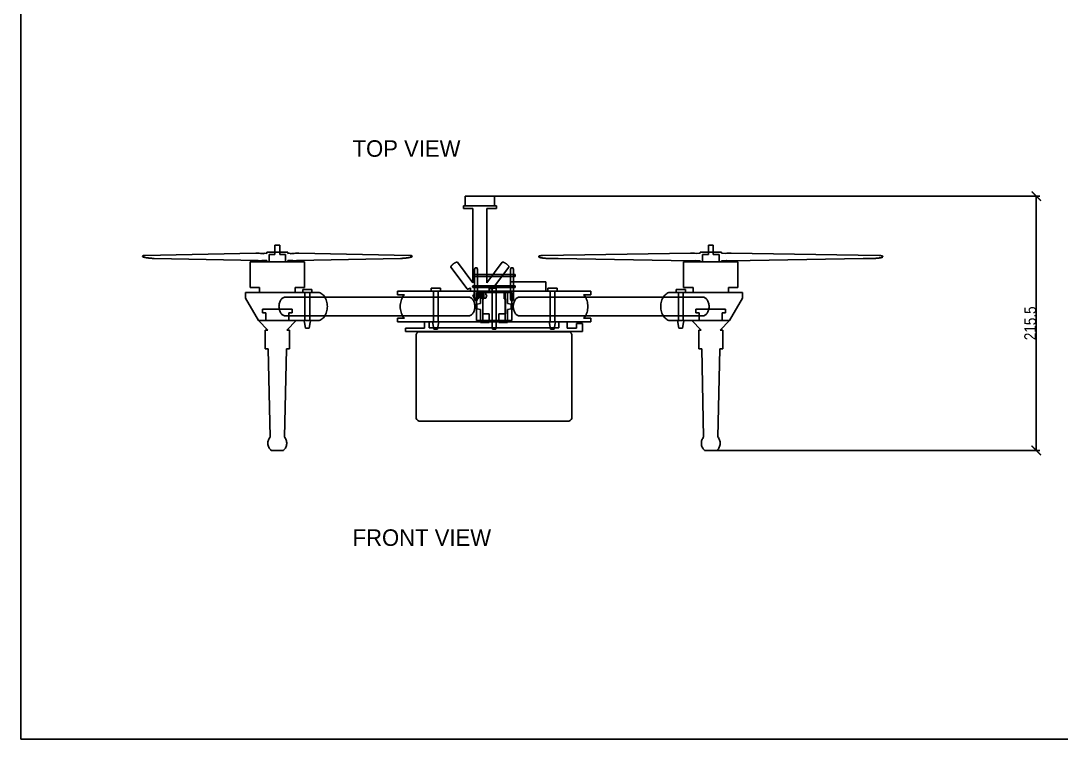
# Model space of a CAD drawing. Header units: millimetres. Extents: x -401 to 2363, y -354 to 1142.
# Drawn here: x -401 to 481, y -354 to 255 of the extents above; entities that cross this region are included whole.
import ezdxf

# ---------------------------------------------------------------- set-up
doc = ezdxf.new("R2010")
doc.units = ezdxf.units.MM
for name, color, linetype in [('BATTERY', 5, 'Continuous'), ('BATTERY_TRAY', 8, 'Continuous'), ('CAMERA', 7, 'Continuous'), ('CAMERA_CRADLE', 8, 'Continuous'), ('CAMERA_MOUNT', 8, 'Continuous'), ('DIMS', 2, 'Continuous'), ('FRAME', 7, 'Continuous'), ('GPS', 3, 'Continuous'), ('GPS_MAST', 8, 'Continuous'), ('HUB', 8, 'Continuous'), ('LEGS', 8, 'Continuous'), ('MOTOR_MOUNTS', 8, 'Continuous'), ('MOTORS', 9, 'Continuous'), ('PINS', 30, 'Continuous'), ('PROPS', 4, 'Continuous'), ('STACK', 3, 'Continuous'), ('STACK_PEGS', 30, 'Continuous'), ('TEXT', 7, 'Continuous'), ('TUBES', 7, 'Continuous'), ('VTX', 1, 'Continuous')]:
    doc.layers.add(name, color=color, linetype=linetype)
doc.styles.add('OpenSansCondensed-Light', font='OpenSansCondensed-Light.ttf')
doc.dimstyles.new('EZDXF', dxfattribs={"dimtxt": 0.25, "dimasz": 0.175, "dimexe": 0.375, "dimexo": 0.125, "dimgap": 0.1, "dimtad": 1, "dimlfac": 100, "dimzin": 12, "dimdsep": 46, "dimtxsty": 'OpenSansCondensed-Light', "dimblk": 'ARCHTICK', "dimcen": 2.5, "dimazin": 3, "dimtfac": 0.5, "dimtmove": 2, "dimatfit": 3})

# ---------------------------------------------------------------- blocks, each defined once
blk = doc.blocks.new('_ARCHTICK')
at = {"color": 0, "linetype": 'BYBLOCK', "const_width": 0.15}
blk.add_lwpolyline([(-0.5, -0.5), (0.5, 0.5)], dxfattribs=at)

msp = doc.modelspace()

# ---------------------------------------------------------------- linework, layer by layer
at = {"layer": 'BATTERY'}
for p, q in [((-64.6667, -8.80559), (-65.4944, -9.63329)), ((-63.5853, -8.35764), (-64.6667, -8.80559)), ((63.5853, -8.35764), (-63.5853, -8.35764)), ((64.6667, -8.80559), (63.5853, -8.35764)), ((65.4944, -9.63329), (64.6667, -8.80559)), ((-65.4944, -9.63329), (-65.9424, -10.7147)), ((-65.9424, -10.7147), (-65.9424, -81.8853)), ((65.9424, -10.7147), (65.4944, -9.63329)), ((65.9424, -81.8853), (65.9424, -10.7147)), ((-65.9424, -81.8853), (-65.4944, -82.9667)), ((-65.4944, -82.9667), (-64.6667, -83.7944)), ((-64.6667, -83.7944), (-63.5853, -84.2423)), ((-63.5853, -84.2423), (63.5853, -84.2423)), ((63.5853, -84.2423), (64.6667, -83.7944)), ((64.6667, -83.7944), (65.4944, -82.9667)), ((65.4944, -82.9667), (65.9424, -81.8853))]:
    msp.add_line(p, q, dxfattribs=at)
at = {"layer": 'BATTERY_TRAY'}
for p, q in [((62, 0), (-59, 0)), ((-59, 0), (-59, -5.29999)), ((62, -5.29999), (62, 0)), ((-59, -5.29999), (-75, -5.29999)), ((-75, -5.29999), (-75, -8.29999)), ((-75, -8.29999), (75, -8.29999)), ((70, -5.29999), (62, -5.29999)), ((75, -1.29999), (70, -1.29999)), ((70, -1.29999), (70, -5.29999)), ((75, -8.29999), (75, -1.29999))]:
    msp.add_line(p, q, dxfattribs=at)
at = {"layer": 'CAMERA'}
for p, q in [((-0.78113, 25.0052), (-9.5, 25.0052)), ((-9.5, 25.0052), (-9.5, 0.99474)), ((-0.68611, 25.0185), (-0.78113, 25.0052)), ((0, 25.0502), (-0.68611, 25.0185)), ((0.68611, 25.0185), (0, 25.0502)), ((0.78113, 25.0052), (0.68611, 25.0185)), ((9.5, 25.0052), (0.78113, 25.0052)), ((9.5, 0.99474), (9.5, 25.0052)), ((-9.5, 0.99474), (9.5, 0.99474))]:
    msp.add_line(p, q, dxfattribs=at)
at = {"layer": 'CAMERA_CRADLE'}
for p, q in [((-9.59999, 25.8848), (-11.4, 25.8848)), ((-11.4, 25.8848), (-11.4, 15.4976)), ((-9.59999, 25.7909), (-9.59999, 25.8848)), ((-8.59999, 25.7909), (-9.59999, 25.7909)), ((-9.59999, 6.7151), (-9.59999, 19.3788)), ((-9.59999, 19.3788), (-8.59999, 19.3788)), ((-8.59999, 19.3788), (-8.59999, 25.7909)), ((9.59999, 25.7909), (8.59999, 25.7909)), ((8.59999, 25.7909), (8.59999, 19.3788)), ((8.59999, 19.3788), (9.59999, 19.3788)), ((11.4, 25.8848), (9.59999, 25.8848)), ((9.59999, 25.8848), (9.59999, 25.7909)), ((9.59999, 19.3788), (9.59999, 6.7151)), ((11.4, 15.4976), (11.4, 25.8848)), ((-11.4, 15.4976), (-14.6, 15.098)), ((-14.6, 15.098), (-14.6, 10.902)), ((-14.6, 10.902), (-11.4, 10.5024)), ((-11.4, 10.5024), (-11.4, -0.63658)), ((14.6, 15.098), (11.4, 15.4976)), ((11.4, 10.5024), (14.6, 10.902)), ((11.4, -0.63658), (11.4, 10.5024)), ((14.6, 10.902), (14.6, 15.098)), ((-4, 6.7151), (-9.59999, 6.7151)), ((-4, -0.63658), (-4, 6.7151)), ((9.59999, 6.7151), (4, 6.7151)), ((4, 6.7151), (4, -0.63658)), ((-11.4, -0.63658), (-4, -0.63658)), ((4, -0.63658), (11.4, -0.63658))]:
    msp.add_line(p, q, dxfattribs=at)
at = {"layer": 'CAMERA_MOUNT'}
for p, q in [((15, 25), (-15, 25)), ((-15, 25), (-15, 1)), ((15, 1), (15, 25)), ((-15, 1), (15, 1))]:
    msp.add_line(p, q, dxfattribs=at)
at = {"layer": 'FRAME'}
msp.add_lwpolyline([(-401.459, -353.99464), (2362.74204, -353.99464), (2362.74204, 1141.52666), (-401.459, 1141.52666)], close=True, dxfattribs=at)
at = {"layer": 'GPS'}
for p, q in [((0.5, 106.5), (-24.5, 106.5)), ((-24.5, 106.5), (-24.5, 98.5)), ((0.5, 98.5), (0.5, 106.5)), ((-24.5, 98.5), (0.5, 98.5))]:
    msp.add_line(p, q, dxfattribs=at)
at = {"layer": 'GPS_MAST'}
for p, q in [((2, 98.5), (-26, 98.5)), ((-26, 98.5), (-26, 96)), ((2, 96), (2, 98.5)), ((-26, 96), (-18, 96)), ((-18, 96), (-18, 33.1734)), ((-6, 33.1734), (-6, 96)), ((-6, 96), (2, 96)), ((-36.619, 46.714), (-36.6329, 46.5876)), ((-36.6329, 46.5876), (-36.619, 46.4793)), ((-36.5778, 46.8574), (-36.619, 46.714)), ((-36.619, 46.4793), (-36.5778, 46.3903)), ((-36.5094, 47.0163), (-36.5778, 46.8574)), ((-36.5778, 46.3903), (-22.8119, 27.9163)), ((-36.4146, 47.1893), (-36.5094, 47.0163)), ((-36.2943, 47.3746), (-36.4146, 47.1893)), ((-36.1497, 47.5706), (-36.2943, 47.3746)), ((-35.9821, 47.7752), (-36.1497, 47.5706)), ((-35.7931, 47.9866), (-35.9821, 47.7752)), ((-35.5847, 48.2026), (-35.7931, 47.9866)), ((-35.3587, 48.4213), (-35.5847, 48.2026)), ((-35.1173, 48.6405), (-35.3587, 48.4213)), ((-34.863, 48.8581), (-35.1173, 48.6405)), ((-34.5981, 49.0719), (-34.863, 48.8581)), ((-34.3252, 49.2801), (-34.5981, 49.0719)), ((-34.0468, 49.4804), (-34.3252, 49.2801)), ((-33.7658, 49.6711), (-34.0468, 49.4804)), ((-33.4848, 49.8502), (-33.7658, 49.6711)), ((-33.2065, 50.0161), (-33.4848, 49.8502)), ((-32.9336, 50.1672), (-33.2065, 50.0161)), ((-32.6687, 50.3019), (-32.9336, 50.1672)), ((-32.4143, 50.419), (-32.6687, 50.3019)), ((-32.173, 50.5174), (-32.4143, 50.419)), ((-31.947, 50.5961), (-32.173, 50.5174)), ((-31.7385, 50.6544), (-31.947, 50.5961)), ((-31.5496, 50.6917), (-31.7385, 50.6544)), ((-31.382, 50.7076), (-31.5496, 50.6917)), ((-31.2373, 50.702), (-31.382, 50.7076)), ((-31.117, 50.675), (-31.2373, 50.702)), ((-31.0222, 50.6267), (-31.117, 50.675)), ((-30.9539, 50.5578), (-31.0222, 50.6267)), ((-18, 33.1734), (-30.9539, 50.5578)), ((6.95389, 50.5578), (-6, 33.1734)), ((-1.18805, 27.9163), (12.5778, 46.3903)), ((7.02225, 50.6267), (6.95389, 50.5578)), ((7.11703, 50.675), (7.02225, 50.6267)), ((7.23734, 50.702), (7.11703, 50.675)), ((7.38197, 50.7076), (7.23734, 50.702)), ((7.54958, 50.6917), (7.38197, 50.7076)), ((7.73853, 50.6544), (7.54958, 50.6917)), ((7.94701, 50.5961), (7.73853, 50.6544)), ((8.17299, 50.5174), (7.94701, 50.5961)), ((8.41432, 50.419), (8.17299, 50.5174)), ((8.66866, 50.3019), (8.41432, 50.419)), ((8.93358, 50.1672), (8.66866, 50.3019)), ((9.2065, 50.0161), (8.93358, 50.1672)), ((9.4848, 49.8502), (9.2065, 50.0161)), ((9.76582, 49.6711), (9.4848, 49.8502)), ((10.0468, 49.4804), (9.76582, 49.6711)), ((10.3251, 49.2801), (10.0468, 49.4804)), ((10.5981, 49.0719), (10.3251, 49.2801)), ((10.863, 48.8581), (10.5981, 49.0719)), ((11.1173, 48.6405), (10.863, 48.8581)), ((11.3587, 48.4213), (11.1173, 48.6405)), ((11.5847, 48.2026), (11.3587, 48.4213)), ((11.7931, 47.9866), (11.5847, 48.2026)), ((11.9821, 47.7752), (11.7931, 47.9866)), ((12.1497, 47.5706), (11.9821, 47.7752)), ((12.2943, 47.3746), (12.1497, 47.5706)), ((12.4146, 47.1893), (12.2943, 47.3746)), ((12.5094, 47.0163), (12.4146, 47.1893)), ((12.5778, 46.8574), (12.5094, 47.0163)), ((12.619, 46.714), (12.5778, 46.8574)), ((12.5778, 46.3903), (12.619, 46.4793)), ((12.6329, 46.5876), (12.619, 46.714)), ((12.619, 46.4793), (12.6329, 46.5876)), ((-22.8119, 27.9163), (-22.7436, 27.8473)), ((-22.7436, 27.8473), (-22.6488, 27.799)), ((-22.6488, 27.799), (-22.5285, 27.772)), ((-22.5285, 27.772), (-22.3839, 27.7664)), ((-22.3839, 27.7664), (-22.2162, 27.7823)), ((-22.2162, 27.7823), (-22.0273, 27.8196)), ((-22.0273, 27.8196), (-21.8188, 27.8779)), ((-21.8188, 27.8779), (-21.5928, 27.9566)), ((-21.5928, 27.9566), (-21.3515, 28.055)), ((-21.3515, 28.055), (-21.0972, 28.1721)), ((-21.0972, 28.1721), (-20.8322, 28.3069)), ((-20.8322, 28.3069), (-20.5593, 28.4579)), ((-20.5593, 28.4579), (-20.281, 28.6238)), ((-20.281, 28.6238), (-20, 28.8029)), ((-20, 28.8029), (-20, 26)), ((-18.4652, 30), (-18.4072, 30.0527)), ((-18, 30), (-18.4652, 30)), ((-18.4072, 30.0527), (-18.1812, 30.2714)), ((-18.1812, 30.2714), (-18, 30.4592)), ((-18, 30.4592), (-18, 30)), ((-6, 30), (-6, 30.4592)), ((-6, 30.4592), (-5.81882, 30.2714)), ((-5.53477, 30), (-6, 30)), ((-5.81882, 30.2714), (-5.59283, 30.0527)), ((-5.59283, 30.0527), (-5.53477, 30)), ((-4, 26), (-4, 28.8029)), ((-4, 28.8029), (-3.71898, 28.6238)), ((-3.71898, 28.6238), (-3.44066, 28.4579)), ((-3.44066, 28.4579), (-3.16774, 28.3069)), ((-3.16774, 28.3069), (-2.90283, 28.1721)), ((-2.90283, 28.1721), (-2.64848, 28.055)), ((-2.64848, 28.055), (-2.40715, 27.9566)), ((-2.40715, 27.9566), (-2.18117, 27.8779)), ((-2.18117, 27.8779), (-1.9727, 27.8196)), ((-1.9727, 27.8196), (-1.78375, 27.7823)), ((-1.78375, 27.7823), (-1.61615, 27.7664)), ((-1.61615, 27.7664), (-1.4715, 27.772)), ((-1.4715, 27.772), (-1.3512, 27.799)), ((-1.3512, 27.799), (-1.25641, 27.8473)), ((-1.25641, 27.8473), (-1.18805, 27.9163)), ((-20, 26), (-17, 26)), ((-17, 22.8), (-17.9, 22.6)), ((-17.9, 22.6), (-17, 20)), ((-17, 26), (-17, 22.8)), ((-17, 20), (-13, 20)), ((-13, 26), (-11, 26)), ((-13, 20), (-13, 26)), ((-11, 26), (-11, 20)), ((-11, 20), (-7, 20)), ((-7, 22.8), (-7, 26)), ((-7, 26), (-4, 26)), ((-6.10001, 22.6), (-7, 22.8)), ((-7, 20), (-6.10001, 22.6))]:
    msp.add_line(p, q, dxfattribs=at)
at = {"layer": 'HUB'}
for p, q in [((82.0244, 26), (-82.0244, 26)), ((-82.0244, 26), (-82.0244, 23)), ((-82.0244, 23), (-75.9963, 23)), ((-78.8767, 17.7835), (-79.1689, 16.6286)), ((-78.5058, 18.8925), (-78.8767, 17.7835)), ((-78.0599, 19.9446), (-78.5058, 18.8925)), ((-77.5432, 20.9299), (-78.0599, 19.9446)), ((-76.9607, 21.8388), (-77.5432, 20.9299)), ((-76.318, 22.6626), (-76.9607, 21.8388)), ((-75.9963, 23), (-76.318, 22.6626)), ((76.318, 22.6626), (75.9963, 23)), ((75.9963, 23), (82.0244, 23)), ((76.9607, 21.8388), (76.318, 22.6626)), ((77.5432, 20.9299), (76.9607, 21.8388)), ((78.0599, 19.9446), (77.5432, 20.9299)), ((78.5058, 18.8925), (78.0599, 19.9446)), ((78.8767, 17.7835), (78.5058, 18.8925)), ((79.1689, 16.6286), (78.8767, 17.7835)), ((82.0244, 23), (82.0244, 26)), ((-79.5069, 14.2252), (-79.5495, 13)), ((-79.5495, 13), (-79.5069, 11.7748)), ((-79.3797, 15.4386), (-79.5069, 14.2252)), ((-79.5069, 11.7748), (-79.3797, 10.5614)), ((-79.1689, 16.6286), (-79.3797, 15.4386)), ((-79.3797, 10.5614), (-79.1689, 9.37143)), ((-79.1689, 9.37143), (-78.8767, 8.21645)), ((78.8767, 8.21645), (79.1689, 9.37143)), ((79.3797, 15.4386), (79.1689, 16.6286)), ((79.1689, 9.37143), (79.3797, 10.5614)), ((79.5069, 14.2252), (79.3797, 15.4386)), ((79.3797, 10.5614), (79.5069, 11.7748)), ((79.5495, 13), (79.5069, 14.2252)), ((79.5069, 11.7748), (79.5495, 13)), ((-75.9963, 3), (-82.0244, 3)), ((-82.0244, 3), (-82.0244, 0)), ((-82.0244, 0), (-55, 0)), ((-78.8767, 8.21645), (-78.5058, 7.10753)), ((-78.5058, 7.10753), (-78.0599, 6.05536)), ((-78.0599, 6.05536), (-77.5432, 5.07008)), ((-77.5432, 5.07008), (-76.9607, 4.16116)), ((-76.9607, 4.16116), (-76.318, 3.33736)), ((-76.318, 3.33736), (-75.9963, 3)), ((-55, 0), (-55, -5)), ((55, 0), (82.0244, 0)), ((55, -5), (55, 0)), ((75.9963, 3), (76.318, 3.33736)), ((82.0244, 3), (75.9963, 3)), ((76.318, 3.33736), (76.9607, 4.16116)), ((76.9607, 4.16116), (77.5432, 5.07008)), ((77.5432, 5.07008), (78.0599, 6.05536)), ((78.0599, 6.05536), (78.5058, 7.10753)), ((78.5058, 7.10753), (78.8767, 8.21645)), ((82.0244, 0), (82.0244, 3)), ((-55, -5), (55, -5))]:
    msp.add_line(p, q, dxfattribs=at)
at = {"layer": 'LEGS'}
for p, q in [((-171.248, 10.8), (-196.448, 10.8)), ((-196.448, 10.8), (-196.448, 7.59999)), ((-171.248, 7.59999), (-171.248, 10.8)), ((196.448, 10.8), (171.248, 10.8)), ((171.248, 10.8), (171.248, 7.59999)), ((196.448, 7.59999), (196.448, 10.8)), ((-193.648, 1), (-199.848, 1)), ((-199.848, 1), (-191.848, -7)), ((-196.448, 7.59999), (-193.648, 7.59999)), ((-193.648, 7.59999), (-193.648, 1)), ((-175.848, -7), (-167.848, 1)), ((-174.048, 1), (-174.048, 7.59999)), ((-174.048, 7.59999), (-171.248, 7.59999)), ((-167.848, 1), (-174.048, 1)), ((174.048, 1), (167.848, 1)), ((167.848, 1), (175.848, -7)), ((171.248, 7.59999), (174.048, 7.59999)), ((174.048, 7.59999), (174.048, 1)), ((191.848, -7), (199.848, 1)), ((193.648, 1), (193.648, 7.59999)), ((193.648, 7.59999), (196.448, 7.59999)), ((199.848, 1), (193.648, 1)), ((-191.848, -7), (-194.101, -7)), ((-194.101, -7), (-194.101, -23)), ((-173.595, -7), (-175.848, -7)), ((-173.595, -23), (-173.595, -7)), ((175.848, -7), (173.595, -7)), ((173.595, -7), (173.595, -23)), ((194.101, -7), (191.848, -7)), ((194.101, -23), (194.101, -7)), ((-194.101, -23), (-191.514, -23)), ((-191.514, -23), (-189.955, -97.8466)), ((-177.74, -97.8466), (-176.181, -23)), ((-176.181, -23), (-173.595, -23)), ((173.595, -23), (176.181, -23)), ((176.181, -23), (177.74, -97.8466)), ((189.955, -97.8466), (191.514, -23)), ((191.514, -23), (194.101, -23)), ((-191.761, -101.826), (-191.838, -102.607)), ((-191.838, -102.607), (-191.838, -103.393)), ((-191.838, -103.393), (-191.761, -104.174)), ((-191.608, -101.056), (-191.761, -101.826)), ((-191.761, -104.174), (-191.608, -104.944)), ((-191.38, -100.305), (-191.608, -101.056)), ((-191.608, -104.944), (-191.38, -105.695)), ((-191.08, -99.5796), (-191.38, -100.305)), ((-191.38, -105.695), (-191.08, -106.42)), ((-190.71, -98.8872), (-191.08, -99.5796)), ((-190.273, -98.2344), (-190.71, -98.8872)), ((-189.955, -97.8466), (-190.273, -98.2344)), ((-177.422, -98.2344), (-177.74, -97.8466)), ((-176.986, -98.8872), (-177.422, -98.2344)), ((-176.616, -99.5796), (-176.986, -98.8872)), ((-176.315, -100.305), (-176.616, -99.5796)), ((-176.616, -106.42), (-176.315, -105.695)), ((-176.088, -101.056), (-176.315, -100.305)), ((-176.315, -105.695), (-176.088, -104.944)), ((-175.934, -101.826), (-176.088, -101.056)), ((-176.088, -104.944), (-175.934, -104.174)), ((-175.857, -102.607), (-175.934, -101.826)), ((-175.934, -104.174), (-175.857, -103.393)), ((-175.857, -103.393), (-175.857, -102.607)), ((175.934, -101.826), (175.857, -102.607)), ((175.857, -102.607), (175.857, -103.393)), ((175.857, -103.393), (175.934, -104.174)), ((176.088, -101.056), (175.934, -101.826)), ((175.934, -104.174), (176.088, -104.944)), ((176.315, -100.305), (176.088, -101.056)), ((176.088, -104.944), (176.315, -105.695)), ((176.616, -99.5796), (176.315, -100.305)), ((176.315, -105.695), (176.616, -106.42)), ((176.986, -98.8872), (176.616, -99.5796)), ((177.422, -98.2344), (176.986, -98.8872)), ((177.74, -97.8466), (177.422, -98.2344)), ((190.273, -98.2344), (189.955, -97.8466)), ((190.71, -98.8872), (190.273, -98.2344)), ((191.08, -99.5796), (190.71, -98.8872)), ((191.38, -100.305), (191.08, -99.5796)), ((191.08, -106.42), (191.38, -105.695)), ((191.608, -101.056), (191.38, -100.305)), ((191.38, -105.695), (191.608, -104.944)), ((191.761, -101.826), (191.608, -101.056)), ((191.608, -104.944), (191.761, -104.174)), ((191.838, -102.607), (191.761, -101.826)), ((191.761, -104.174), (191.838, -103.393)), ((191.838, -103.393), (191.838, -102.607)), ((-191.08, -106.42), (-190.71, -107.113)), ((-190.71, -107.113), (-190.273, -107.766)), ((-190.273, -107.766), (-189.775, -108.372)), ((-189.775, -108.372), (-189.22, -108.928)), ((-189.22, -108.928), (-189.132, -109)), ((-189.132, -109), (-178.564, -109)), ((-178.564, -109), (-178.475, -108.928)), ((-178.475, -108.928), (-177.92, -108.372)), ((-177.92, -108.372), (-177.422, -107.766)), ((-177.422, -107.766), (-176.986, -107.113)), ((-176.986, -107.113), (-176.616, -106.42)), ((176.616, -106.42), (176.986, -107.113)), ((176.986, -107.113), (177.422, -107.766)), ((177.422, -107.766), (177.92, -108.372)), ((177.92, -108.372), (178.475, -108.928)), ((178.475, -108.928), (178.564, -109)), ((178.564, -109), (189.132, -109)), ((189.132, -109), (189.22, -108.928)), ((189.22, -108.928), (189.775, -108.372)), ((189.775, -108.372), (190.273, -107.766)), ((190.273, -107.766), (190.71, -107.113)), ((190.71, -107.113), (191.08, -106.42))]:
    msp.add_line(p, q, dxfattribs=at)
at = {"layer": 'MOTOR_MOUNTS'}
for p, q in [((-149.907, 25), (-210.848, 25)), ((-210.848, 25), (-210.848, 20)), ((-210.848, 20), (-199.848, 1)), ((-149.075, 24.9422), (-149.907, 25)), ((-148.251, 24.7694), (-149.075, 24.9422)), ((-147.443, 24.4833), (-148.251, 24.7694)), ((-146.659, 24.0865), (-147.443, 24.4833)), ((-145.907, 23.5831), (-146.659, 24.0865)), ((-145.192, 22.9776), (-145.907, 23.5831)), ((-144.524, 22.2761), (-145.192, 22.9776)), ((-143.907, 21.4853), (-144.524, 22.2761)), ((-143.347, 20.6127), (-143.907, 21.4853)), ((-142.851, 19.6668), (-143.347, 20.6127)), ((-142.423, 18.6568), (-142.851, 19.6668)), ((-142.067, 17.5922), (-142.423, 18.6568)), ((142.423, 18.6568), (142.067, 17.5922)), ((142.851, 19.6668), (142.423, 18.6568)), ((143.347, 20.6127), (142.851, 19.6668)), ((143.907, 21.4853), (143.347, 20.6127)), ((144.524, 22.2761), (143.907, 21.4853)), ((145.192, 22.9776), (144.524, 22.2761)), ((145.907, 23.5831), (145.192, 22.9776)), ((146.659, 24.0865), (145.907, 23.5831)), ((147.443, 24.4833), (146.659, 24.0865)), ((148.251, 24.7694), (147.443, 24.4833)), ((149.075, 24.9422), (148.251, 24.7694)), ((149.907, 25), (149.075, 24.9422)), ((210.848, 25), (149.907, 25)), ((199.848, 1), (210.848, 20)), ((210.848, 20), (210.848, 25)), ((-141.787, 16.4834), (-142.067, 17.5922)), ((-142.067, 8.40779), (-141.787, 9.51657)), ((-141.584, 15.3411), (-141.787, 16.4834)), ((-141.787, 9.51657), (-141.584, 10.6589)), ((-141.462, 14.1762), (-141.584, 15.3411)), ((-141.584, 10.6589), (-141.462, 11.8238)), ((-141.421, 13), (-141.462, 14.1762)), ((-141.462, 11.8238), (-141.421, 13)), ((141.462, 14.1762), (141.421, 13)), ((141.421, 13), (141.462, 11.8238)), ((141.584, 15.3411), (141.462, 14.1762)), ((141.462, 11.8238), (141.584, 10.6589)), ((141.787, 16.4834), (141.584, 15.3411)), ((141.584, 10.6589), (141.787, 9.51657)), ((142.067, 17.5922), (141.787, 16.4834)), ((141.787, 9.51657), (142.067, 8.40779)), ((-199.848, 1), (-149.907, 1)), ((-149.907, 1), (-149.075, 1.05777)), ((-149.075, 1.05777), (-148.251, 1.23058)), ((-148.251, 1.23058), (-147.443, 1.51671)), ((-147.443, 1.51671), (-146.659, 1.91344)), ((-146.659, 1.91344), (-145.907, 2.41693)), ((-145.907, 2.41693), (-145.192, 3.02235)), ((-145.192, 3.02235), (-144.524, 3.72386)), ((-144.524, 3.72386), (-143.907, 4.51471)), ((-143.907, 4.51471), (-143.347, 5.38727)), ((-143.347, 5.38727), (-142.851, 6.33315)), ((-142.851, 6.33315), (-142.423, 7.34323)), ((-142.423, 7.34323), (-142.067, 8.40779)), ((142.067, 8.40779), (142.423, 7.34323)), ((142.423, 7.34323), (142.851, 6.33315)), ((142.851, 6.33315), (143.347, 5.38727)), ((143.347, 5.38727), (143.907, 4.51471)), ((143.907, 4.51471), (144.524, 3.72386)), ((144.524, 3.72386), (145.192, 3.02235)), ((145.192, 3.02235), (145.907, 2.41693)), ((145.907, 2.41693), (146.659, 1.91344)), ((146.659, 1.91344), (147.443, 1.51671)), ((147.443, 1.51671), (148.251, 1.23058)), ((148.251, 1.23058), (149.075, 1.05777)), ((149.075, 1.05777), (149.907, 1)), ((149.907, 1), (199.848, 1))]:
    msp.add_line(p, q, dxfattribs=at)
at = {"layer": 'MOTORS'}
for p, q in [((-181.848, 65), (-185.848, 65)), ((-185.848, 65), (-185.848, 57)), ((-181.848, 57), (-181.848, 65)), ((185.848, 65), (181.848, 65)), ((181.848, 65), (181.848, 57)), ((185.848, 57), (185.848, 65)), ((-185.848, 57), (-190.848, 57)), ((-190.848, 57), (-190.848, 51)), ((-176.848, 57), (-181.848, 57)), ((-176.848, 51), (-176.848, 57)), ((181.848, 57), (176.848, 57)), ((176.848, 57), (176.848, 51)), ((190.848, 57), (185.848, 57)), ((190.848, 51), (190.848, 57)), ((-190.848, 51), (-206.848, 51)), ((-206.848, 51), (-206.848, 29)), ((-160.848, 51), (-176.848, 51)), ((-160.848, 29), (-160.848, 51)), ((176.848, 51), (160.848, 51)), ((160.848, 51), (160.848, 29)), ((206.848, 51), (190.848, 51)), ((206.848, 29), (206.848, 51)), ((-206.848, 29), (-198.848, 29)), ((-198.848, 29), (-198.848, 25)), ((-168.848, 29), (-160.848, 29)), ((-168.848, 25), (-168.848, 29)), ((160.848, 29), (168.848, 29)), ((168.848, 29), (168.848, 25)), ((198.848, 29), (206.848, 29)), ((198.848, 25), (198.848, 29)), ((-198.848, 25), (-168.848, 25)), ((168.848, 25), (198.848, 25))]:
    msp.add_line(p, q, dxfattribs=at)
at = {"layer": 'PINS'}
for p, q in [((-154.438, 27.5), (-162.346, 27.5)), ((-162.346, 27.5), (-162.346, 25)), ((-154.438, 25), (-154.438, 27.5)), ((-45.5435, 28.5), (-53.4514, 28.5)), ((-53.4514, 28.5), (-53.4514, 26)), ((-45.5435, 26), (-45.5435, 28.5)), ((1.7, 28.5), (-1.7, 28.5)), ((-1.7, 28.5), (-1.7, -4.86801)), ((1.7, -4.86801), (1.7, 28.5)), ((53.4514, 28.5), (45.5435, 28.5)), ((45.5435, 28.5), (45.5435, 26)), ((53.4514, 26), (53.4514, 28.5)), ((162.346, 27.5), (154.438, 27.5)), ((154.438, 27.5), (154.438, 25)), ((162.346, 25), (162.346, 27.5)), ((-162.346, 25), (-160.392, 25)), ((-160.392, 25), (-160.392, 0.7)), ((-156.392, 0.7), (-156.392, 25)), ((-156.392, 25), (-154.438, 25)), ((-53.4514, 26), (-51.4975, 26)), ((-51.4975, 26), (-51.4975, -0.29999)), ((-47.4975, -0.29999), (-47.4975, 26)), ((-47.4975, 26), (-45.5435, 26)), ((45.5435, 26), (47.4975, 26)), ((47.4975, 26), (47.4975, -0.29999)), ((51.4975, -0.29999), (51.4975, 26)), ((51.4975, 26), (53.4514, 26)), ((154.438, 25), (156.392, 25)), ((156.392, 25), (156.392, 0.7)), ((160.392, 0.7), (160.392, 25)), ((160.392, 25), (162.346, 25)), ((-160.392, 0.7), (-160.983, 0.7)), ((-160.983, 0.7), (-160.796, -0.47501)), ((-155.801, 0.7), (-156.392, 0.7)), ((-155.988, -0.47501), (-155.801, 0.7)), ((156.392, 0.7), (155.801, 0.7)), ((155.801, 0.7), (155.988, -0.47501)), ((160.983, 0.7), (160.392, 0.7)), ((160.796, -0.47501), (160.983, 0.7)), ((-160.796, -0.47501), (-159.992, -5.29999)), ((-159.992, -5.29999), (-156.792, -5.29999)), ((-156.792, -5.29999), (-155.988, -0.47501)), ((-51.4975, -0.29999), (-52.0883, -0.29999)), ((-52.0883, -0.29999), (-51.9016, -1.47501)), ((-51.9016, -1.47501), (-51.0975, -6.29999)), ((-51.0975, -6.29999), (-47.8975, -6.29999)), ((-47.8975, -6.29999), (-47.0933, -1.47501)), ((-46.9066, -0.29999), (-47.4975, -0.29999)), ((-47.0933, -1.47501), (-46.9066, -0.29999)), ((-1.7, -4.86801), (-1.68994, -4.92487)), ((-1.68994, -4.92487), (-1.43672, -6.29999)), ((-1.43672, -6.29999), (1.43672, -6.29999)), ((1.43672, -6.29999), (1.68994, -4.92487)), ((1.68994, -4.92487), (1.7, -4.86801)), ((47.4975, -0.29999), (46.9066, -0.29999)), ((46.9066, -0.29999), (47.0933, -1.47501)), ((47.0933, -1.47501), (47.8975, -6.29999)), ((47.8975, -6.29999), (51.0975, -6.29999)), ((51.0975, -6.29999), (51.9016, -1.47501)), ((52.0883, -0.29999), (51.4975, -0.29999)), ((51.9016, -1.47501), (52.0883, -0.29999)), ((155.988, -0.47501), (156.792, -5.29999)), ((156.792, -5.29999), (159.992, -5.29999)), ((159.992, -5.29999), (160.796, -0.47501))]:
    msp.add_line(p, q, dxfattribs=at)
at = {"layer": 'PROPS'}
for p, q in [((-298.04, 55.9618), (-298.114, 55.2191)), ((-298.114, 55.2191), (-298.088, 55.1584)), ((-298.088, 55.1584), (-298.004, 55.0926)), ((-298.008, 56.0168), (-298.04, 55.9618)), ((-297.919, 56.0657), (-298.008, 56.0168)), ((-298.004, 55.0926), (-297.865, 55.0223)), ((-297.774, 56.1078), (-297.919, 56.0657)), ((-297.865, 55.0223), (-297.67, 54.9482)), ((-297.574, 56.1428), (-297.774, 56.1078)), ((-297.67, 54.9482), (-297.422, 54.871)), ((-297.321, 56.1704), (-297.574, 56.1428)), ((-297.422, 54.871), (-297.123, 54.7915)), ((-297.017, 56.1903), (-297.321, 56.1704)), ((-297.123, 54.7915), (-296.777, 54.7105)), ((-296.666, 56.2024), (-297.017, 56.1903)), ((-296.777, 54.7105), (-296.385, 54.6286)), ((-202.109, 58.1789), (-296.666, 56.2024)), ((-296.385, 54.6286), (-295.953, 54.5468)), ((-295.953, 54.5468), (-295.484, 54.4657)), ((-295.484, 54.4657), (-294.983, 54.3862)), ((-294.983, 54.3862), (-294.455, 54.3091)), ((-294.455, 54.3091), (-293.904, 54.235)), ((-293.904, 54.235), (-293.336, 54.1647)), ((-293.336, 54.1647), (-292.757, 54.0989)), ((-292.757, 54.0989), (-292.172, 54.0382)), ((-292.172, 54.0382), (-291.587, 53.9832)), ((-291.587, 53.9832), (-291.007, 53.9343)), ((-291.007, 53.9343), (-290.437, 53.8922)), ((-290.437, 53.8922), (-289.885, 53.8572)), ((-289.885, 53.8572), (-289.354, 53.8296)), ((-289.354, 53.8296), (-288.85, 53.8096)), ((-288.85, 53.8096), (-288.377, 53.7976)), ((-288.377, 53.7976), (-200.075, 52.1197)), ((-201.251, 58.1919), (-202.109, 58.1789)), ((-200.307, 58.1789), (-201.251, 58.1919)), ((-199.285, 58.14), (-200.307, 58.1789)), ((-198.195, 58.0755), (-199.285, 58.14)), ((-197.049, 57.9862), (-198.195, 58.0755)), ((-195.856, 57.8728), (-197.049, 57.9862)), ((-194.871, 57.7633), (-195.856, 57.8728)), ((-194.784, 58.1789), (-194.871, 57.7633)), ((-194.667, 58.1919), (-194.784, 58.1789)), ((-194.429, 58.1789), (-194.667, 58.1919)), ((-192.848, 58.0595), (-194.429, 58.1789)), ((-174.848, 59), (-192.848, 59)), ((-192.848, 59), (-192.848, 58.0595)), ((-174.848, 58.0595), (-174.848, 59)), ((-173.267, 58.1789), (-174.848, 58.0595)), ((-173.029, 58.1919), (-173.267, 58.1789)), ((-172.912, 58.1789), (-173.029, 58.1919)), ((-172.824, 57.7633), (-172.912, 58.1789)), ((-171.839, 57.8728), (-172.824, 57.7633)), ((-170.647, 57.9862), (-171.839, 57.8728)), ((-169.5, 58.0755), (-170.647, 57.9862)), ((-168.411, 58.14), (-169.5, 58.0755)), ((-167.389, 58.1789), (-168.411, 58.14)), ((-167.62, 52.1197), (-79.3181, 53.7976)), ((-166.444, 58.1919), (-167.389, 58.1789)), ((-165.587, 58.1789), (-166.444, 58.1919)), ((-71.0296, 56.2024), (-165.587, 58.1789)), ((-79.3181, 53.7976), (-78.8457, 53.8096)), ((-78.8457, 53.8096), (-78.3417, 53.8296)), ((-78.3417, 53.8296), (-77.8108, 53.8572)), ((-77.8108, 53.8572), (-77.2581, 53.8922)), ((-77.2581, 53.8922), (-76.689, 53.9343)), ((-76.689, 53.9343), (-76.109, 53.9832)), ((-76.109, 53.9832), (-75.5236, 54.0382)), ((-75.5236, 54.0382), (-74.9385, 54.0989)), ((-74.9385, 54.0989), (-74.3593, 54.1647)), ((-74.3593, 54.1647), (-73.7916, 54.235)), ((-73.7916, 54.235), (-73.2409, 54.3091)), ((-73.2409, 54.3091), (-72.7124, 54.3862)), ((-72.7124, 54.3862), (-72.2113, 54.4657)), ((-72.2113, 54.4657), (-71.7424, 54.5468)), ((-71.7424, 54.5468), (-71.3102, 54.6286)), ((-71.3102, 54.6286), (-70.9188, 54.7105)), ((-70.6783, 56.1903), (-71.0296, 56.2024)), ((-70.9188, 54.7105), (-70.5721, 54.7915)), ((-70.3746, 56.1704), (-70.6783, 56.1903)), ((-70.5721, 54.7915), (-70.2733, 54.871)), ((-70.1215, 56.1428), (-70.3746, 56.1704)), ((-70.2733, 54.871), (-70.0253, 54.9482)), ((-69.9214, 56.1078), (-70.1215, 56.1428)), ((-70.0253, 54.9482), (-69.8306, 55.0223)), ((-69.7762, 56.0657), (-69.9214, 56.1078)), ((-69.8306, 55.0223), (-69.691, 55.0926)), ((-69.6874, 56.0168), (-69.7762, 56.0657)), ((-69.691, 55.0926), (-69.6079, 55.1584)), ((-69.6558, 55.9618), (-69.6874, 56.0168)), ((-69.582, 55.2191), (-69.6558, 55.9618)), ((-69.6079, 55.1584), (-69.582, 55.2191)), ((38.0163, 55.6909), (37.9739, 54.9482)), ((37.9739, 54.9482), (38.0159, 54.871)), ((38.0159, 54.871), (38.1153, 54.7915)), ((38.0319, 55.765), (38.0163, 55.6909)), ((38.105, 55.8353), (38.0319, 55.765)), ((38.235, 55.9011), (38.105, 55.8353)), ((38.1153, 54.7915), (38.271, 54.7105)), ((38.4205, 55.9618), (38.235, 55.9011)), ((38.271, 54.7105), (38.4814, 54.6286)), ((38.6598, 56.0168), (38.4205, 55.9618)), ((38.4814, 54.6286), (38.7447, 54.5468)), ((38.9506, 56.0657), (38.6598, 56.0168)), ((38.7447, 54.5468), (39.0582, 54.4657)), ((39.29, 56.1078), (38.9506, 56.0657)), ((39.0582, 54.4657), (39.419, 54.3862)), ((39.6749, 56.1428), (39.29, 56.1078)), ((39.419, 54.3862), (39.8235, 54.3091)), ((40.1014, 56.1704), (39.6749, 56.1428)), ((39.8235, 54.3091), (40.2679, 54.235)), ((40.5656, 56.1903), (40.1014, 56.1704)), ((40.2679, 54.235), (40.7478, 54.1647)), ((41.0629, 56.2024), (40.5656, 56.1903)), ((40.7478, 54.1647), (41.2588, 54.0989)), ((166.616, 58.1789), (41.0629, 56.2024)), ((41.2588, 54.0989), (41.7957, 54.0382)), ((41.7957, 54.0382), (42.3535, 53.9832)), ((42.3535, 53.9832), (42.9269, 53.9343)), ((42.9269, 53.9343), (43.5102, 53.8922)), ((43.5102, 53.8922), (44.0978, 53.8572)), ((44.0978, 53.8572), (44.6842, 53.8296)), ((44.6842, 53.8296), (45.2636, 53.8096)), ((45.2636, 53.8096), (45.8305, 53.7976)), ((45.8305, 53.7976), (54.509, 53.6667)), ((54.509, 53.6667), (166.153, 51.8211)), ((167.755, 58.1919), (166.616, 58.1789)), ((168.944, 58.1789), (167.755, 58.1919)), ((170.172, 58.14), (168.944, 58.1789)), ((171.426, 58.0755), (170.172, 58.14)), ((171.481, 58.0716), (171.426, 58.0755)), ((174.849, 58.1244), (171.481, 58.0716)), ((192.847, 59), (174.849, 59)), ((174.849, 59), (174.849, 58.1244)), ((192.847, 58.1244), (192.847, 59)), ((196.215, 58.0716), (192.847, 58.1244)), ((196.27, 58.0755), (196.215, 58.0716)), ((197.524, 58.14), (196.27, 58.0755)), ((198.751, 58.1789), (197.524, 58.14)), ((199.94, 58.1919), (198.751, 58.1789)), ((201.079, 58.1789), (199.94, 58.1919)), ((326.633, 56.2024), (201.079, 58.1789)), ((201.542, 51.8211), (313.187, 53.6667)), ((313.187, 53.6667), (321.865, 53.7976)), ((321.865, 53.7976), (322.432, 53.8096)), ((322.432, 53.8096), (323.011, 53.8296)), ((323.011, 53.8296), (323.598, 53.8572)), ((323.598, 53.8572), (324.185, 53.8922)), ((324.185, 53.8922), (324.769, 53.9343)), ((324.769, 53.9343), (325.342, 53.9832)), ((325.342, 53.9832), (325.9, 54.0382)), ((325.9, 54.0382), (326.437, 54.0989)), ((326.437, 54.0989), (326.948, 54.1647)), ((327.13, 56.1903), (326.633, 56.2024)), ((326.948, 54.1647), (327.428, 54.235)), ((327.594, 56.1704), (327.13, 56.1903)), ((327.428, 54.235), (327.872, 54.3091)), ((328.021, 56.1428), (327.594, 56.1704)), ((327.872, 54.3091), (328.277, 54.3862)), ((328.406, 56.1078), (328.021, 56.1428)), ((328.277, 54.3862), (328.637, 54.4657)), ((328.745, 56.0657), (328.406, 56.1078)), ((328.637, 54.4657), (328.951, 54.5468)), ((329.036, 56.0168), (328.745, 56.0657)), ((328.951, 54.5468), (329.214, 54.6286)), ((329.275, 55.9618), (329.036, 56.0168)), ((329.214, 54.6286), (329.425, 54.7105)), ((329.461, 55.9011), (329.275, 55.9618)), ((329.425, 54.7105), (329.58, 54.7915)), ((329.59, 55.8353), (329.461, 55.9011)), ((329.58, 54.7915), (329.68, 54.871)), ((329.664, 55.765), (329.59, 55.8353)), ((329.679, 55.6909), (329.664, 55.765)), ((329.722, 54.9482), (329.679, 55.6909)), ((329.68, 54.871), (329.722, 54.9482)), ((-200.075, 52.1197), (-198.124, 51.8211)), ((-198.124, 51.8211), (-198.007, 51.8081)), ((-198.007, 51.8081), (-197.769, 51.8211)), ((-197.769, 51.8211), (-197.412, 51.86)), ((-197.412, 51.86), (-196.94, 51.9245)), ((-196.94, 51.9245), (-196.356, 52.0138)), ((-196.356, 52.0138), (-196.164, 52.0454)), ((-196.164, 52.0454), (-192.848, 51.9824)), ((-192.848, 51.9824), (-192.848, 51)), ((-192.848, 51), (-174.848, 51)), ((-174.848, 51.9824), (-171.531, 52.0454)), ((-174.848, 51), (-174.848, 51.9824)), ((-171.531, 52.0454), (-171.339, 52.0138)), ((-171.339, 52.0138), (-170.756, 51.9245)), ((-170.756, 51.9245), (-170.283, 51.86)), ((-170.283, 51.86), (-169.926, 51.8211)), ((-169.926, 51.8211), (-169.688, 51.8081)), ((-169.688, 51.8081), (-169.572, 51.8211)), ((-169.572, 51.8211), (-167.62, 52.1197)), ((166.153, 51.8211), (167.238, 51.8081)), ((167.238, 51.8081), (168.382, 51.8211)), ((168.382, 51.8211), (169.575, 51.86)), ((169.575, 51.86), (170.619, 51.9147)), ((170.619, 51.9147), (174.849, 51.8509)), ((174.849, 51.8509), (174.849, 51)), ((174.849, 51), (192.847, 51)), ((192.847, 51.8509), (197.077, 51.9147)), ((192.847, 51), (192.847, 51.8509)), ((197.077, 51.9147), (198.121, 51.86)), ((198.121, 51.86), (199.313, 51.8211)), ((199.313, 51.8211), (200.458, 51.8081)), ((200.458, 51.8081), (201.542, 51.8211))]:
    msp.add_line(p, q, dxfattribs=at)
at = {"layer": 'STACK'}
for p, q in [((18, 40.1), (-18, 40.1)), ((-18, 40.1), (-18, 38.5)), ((-18, 38.5), (18, 38.5)), ((18, 38.5), (18, 40.1)), ((18, 30.6), (-18, 30.6)), ((-18, 30.6), (-18, 29)), ((-18, 29), (18, 29)), ((18, 29), (18, 30.6))]:
    msp.add_line(p, q, dxfattribs=at)
at = {"layer": 'STACK_PEGS'}
for p, q in [((-16.279, 45.2514), (-16.45, 44.3915)), ((-16.45, 44.3915), (-16.45, 19.5085)), ((-16.143, 45.9), (-16.279, 45.2514)), ((-14.357, 45.9), (-16.143, 45.9)), ((-14.221, 45.2514), (-14.357, 45.9)), ((-14.05, 44.3915), (-14.221, 45.2514)), ((-14.05, 19.5085), (-14.05, 44.3915)), ((14.221, 45.2514), (14.05, 44.3915)), ((14.05, 44.3915), (14.05, 19.5085)), ((14.357, 45.9), (14.221, 45.2514)), ((16.143, 45.9), (14.357, 45.9)), ((16.279, 45.2514), (16.143, 45.9)), ((16.45, 44.3915), (16.279, 45.2514)), ((16.45, 19.5085), (16.45, 44.3915)), ((-16.45, 19.5085), (-16.279, 18.6486)), ((-16.279, 18.6486), (-16.143, 18)), ((-16.143, 18), (-14.357, 18)), ((-14.357, 18), (-14.221, 18.6486)), ((-14.221, 18.6486), (-14.05, 19.5085)), ((14.05, 19.5085), (14.221, 18.6486)), ((14.221, 18.6486), (14.357, 18)), ((14.357, 18), (16.143, 18)), ((16.143, 18), (16.279, 18.6486)), ((16.279, 18.6486), (16.45, 19.5085))]:
    msp.add_line(p, q, dxfattribs=at)
at = {"layer": 'TUBES'}
for p, q in [((-181.15, 18.0751), (-181.48, 17.4445)), ((-180.777, 18.6568), (-181.15, 18.0751)), ((-180.365, 19.1841), (-180.777, 18.6568)), ((-179.919, 19.6517), (-180.365, 19.1841)), ((-179.443, 20.0554), (-179.919, 19.6517)), ((-178.941, 20.391), (-179.443, 20.0554)), ((-178.419, 20.6555), (-178.941, 20.391)), ((-177.88, 20.8463), (-178.419, 20.6555)), ((-177.331, 20.9615), (-177.88, 20.8463)), ((-176.777, 21), (-177.331, 20.9615)), ((-21.9203, 21), (-176.777, 21)), ((-21.3658, 20.9615), (-21.9203, 21)), ((-20.8167, 20.8463), (-21.3658, 20.9615)), ((-20.2782, 20.6555), (-20.8167, 20.8463)), ((-19.7555, 20.391), (-20.2782, 20.6555)), ((-19.2537, 20.0554), (-19.7555, 20.391)), ((-18.7775, 19.6517), (-19.2537, 20.0554)), ((-18.3316, 19.1841), (-18.7775, 19.6517)), ((-17.9203, 18.6568), (-18.3316, 19.1841)), ((-17.5475, 18.0751), (-17.9203, 18.6568)), ((-17.2168, 17.4445), (-17.5475, 18.0751)), ((17.5475, 18.0751), (17.2168, 17.4445)), ((17.9203, 18.6568), (17.5475, 18.0751)), ((18.3316, 19.1841), (17.9203, 18.6568)), ((18.7775, 19.6517), (18.3316, 19.1841)), ((19.2537, 20.0554), (18.7775, 19.6517)), ((19.7555, 20.391), (19.2537, 20.0554)), ((20.2782, 20.6555), (19.7555, 20.391)), ((20.8167, 20.8463), (20.2782, 20.6555)), ((21.3658, 20.9615), (20.8167, 20.8463)), ((21.9203, 21), (21.3658, 20.9615)), ((176.777, 21), (21.9203, 21)), ((177.331, 20.9615), (176.777, 21)), ((177.88, 20.8463), (177.331, 20.9615)), ((178.419, 20.6555), (177.88, 20.8463)), ((178.941, 20.391), (178.419, 20.6555)), ((179.443, 20.0554), (178.941, 20.391)), ((179.919, 19.6517), (179.443, 20.0554)), ((180.365, 19.1841), (179.919, 19.6517)), ((180.777, 18.6568), (180.365, 19.1841)), ((181.15, 18.0751), (180.777, 18.6568)), ((181.48, 17.4445), (181.15, 18.0751)), ((-182.406, 13.7841), (-182.434, 13)), ((-182.434, 13), (-182.406, 12.2159)), ((-182.325, 14.5607), (-182.406, 13.7841)), ((-182.406, 12.2159), (-182.325, 11.4393)), ((-182.19, 15.3223), (-182.325, 14.5607)), ((-182.325, 11.4393), (-182.19, 10.6777)), ((-182.003, 16.0615), (-182.19, 15.3223)), ((-182.19, 10.6777), (-182.003, 9.93852)), ((-181.766, 16.7712), (-182.003, 16.0615)), ((-182.003, 9.93852), (-181.766, 9.22882)), ((-181.48, 17.4445), (-181.766, 16.7712)), ((-181.766, 9.22882), (-181.48, 8.55544)), ((-16.9314, 16.7712), (-17.2168, 17.4445)), ((-17.2168, 8.55544), (-16.9314, 9.22882)), ((-16.694, 16.0615), (-16.9314, 16.7712)), ((-16.9314, 9.22882), (-16.694, 9.93852)), ((-16.507, 15.3223), (-16.694, 16.0615)), ((-16.694, 9.93852), (-16.507, 10.6777)), ((-16.3721, 14.5607), (-16.507, 15.3223)), ((-16.507, 10.6777), (-16.3721, 11.4393)), ((-16.2907, 13.7841), (-16.3721, 14.5607)), ((-16.3721, 11.4393), (-16.2907, 12.2159)), ((-16.2634, 13), (-16.2907, 13.7841)), ((-16.2907, 12.2159), (-16.2634, 13)), ((16.2907, 13.7841), (16.2634, 13)), ((16.2634, 13), (16.2907, 12.2159)), ((16.3721, 14.5607), (16.2907, 13.7841)), ((16.2907, 12.2159), (16.3721, 11.4393)), ((16.507, 15.3223), (16.3721, 14.5607)), ((16.3721, 11.4393), (16.507, 10.6777)), ((16.694, 16.0615), (16.507, 15.3223)), ((16.507, 10.6777), (16.694, 9.93852)), ((16.9314, 16.7712), (16.694, 16.0615)), ((16.694, 9.93852), (16.9314, 9.22882)), ((17.2168, 17.4445), (16.9314, 16.7712)), ((16.9314, 9.22882), (17.2168, 8.55544)), ((181.766, 16.7712), (181.48, 17.4445)), ((181.48, 8.55544), (181.766, 9.22882)), ((182.003, 16.0615), (181.766, 16.7712)), ((181.766, 9.22882), (182.003, 9.93852)), ((182.19, 15.3223), (182.003, 16.0615)), ((182.003, 9.93852), (182.19, 10.6777)), ((182.325, 14.5607), (182.19, 15.3223)), ((182.19, 10.6777), (182.325, 11.4393)), ((182.406, 13.7841), (182.325, 14.5607)), ((182.325, 11.4393), (182.406, 12.2159)), ((182.434, 13), (182.406, 13.7841)), ((182.406, 12.2159), (182.434, 13)), ((-181.48, 8.55544), (-181.15, 7.92485)), ((-181.15, 7.92485), (-180.777, 7.34314)), ((-180.777, 7.34314), (-180.365, 6.8159)), ((-180.365, 6.8159), (-179.919, 6.34824)), ((-179.919, 6.34824), (-179.443, 5.94463)), ((-179.443, 5.94463), (-178.941, 5.60896)), ((-178.941, 5.60896), (-178.419, 5.34447)), ((-178.419, 5.34447), (-177.88, 5.15372)), ((-177.88, 5.15372), (-177.331, 5.03851)), ((-177.331, 5.03851), (-176.777, 4.99998)), ((-176.777, 4.99998), (-21.9203, 4.99998)), ((-21.9203, 4.99998), (-21.3658, 5.03851)), ((-21.3658, 5.03851), (-20.8167, 5.15372)), ((-20.8167, 5.15372), (-20.2782, 5.34447)), ((-20.2782, 5.34447), (-19.7555, 5.60896)), ((-19.7555, 5.60896), (-19.2537, 5.94463)), ((-19.2537, 5.94463), (-18.7775, 6.34824)), ((-18.7775, 6.34824), (-18.3316, 6.8159)), ((-18.3316, 6.8159), (-17.9203, 7.34314)), ((-17.9203, 7.34314), (-17.5475, 7.92485)), ((-17.5475, 7.92485), (-17.2168, 8.55544)), ((17.2168, 8.55544), (17.5475, 7.92485)), ((17.5475, 7.92485), (17.9203, 7.34314)), ((17.9203, 7.34314), (18.3316, 6.8159)), ((18.3316, 6.8159), (18.7775, 6.34824)), ((18.7775, 6.34824), (19.2537, 5.94463)), ((19.2537, 5.94463), (19.7555, 5.60896)), ((19.7555, 5.60896), (20.2782, 5.34447)), ((20.2782, 5.34447), (20.8167, 5.15372)), ((20.8167, 5.15372), (21.3658, 5.03851)), ((21.3658, 5.03851), (21.9203, 4.99998)), ((21.9203, 4.99998), (176.777, 4.99998)), ((176.777, 4.99998), (177.331, 5.03851)), ((177.331, 5.03851), (177.88, 5.15372)), ((177.88, 5.15372), (178.419, 5.34447)), ((178.419, 5.34447), (178.941, 5.60896)), ((178.941, 5.60896), (179.443, 5.94463)), ((179.443, 5.94463), (179.919, 6.34824)), ((179.919, 6.34824), (180.365, 6.8159)), ((180.365, 6.8159), (180.777, 7.34314)), ((180.777, 7.34314), (181.15, 7.92485)), ((181.15, 7.92485), (181.48, 8.55544))]:
    msp.add_line(p, q, dxfattribs=at)
at = {"layer": 'VTX'}
for p, q in [((44, 34), (14, 34)), ((14, 34), (14, 26)), ((44, 26), (44, 34)), ((14, 26), (44, 26))]:
    msp.add_line(p, q, dxfattribs=at)

# ---------------------------------------------------------------- texts
at = {"layer": 'TEXT'}
for s, p in [('TOP VIEW', (-120, 140)), ('FRONT VIEW', (-120, -190))]:
    msp.add_text(s, height=14, dxfattribs=at).set_placement(p)

# ---------------------------------------------------------------- dimensions: what is measured, and where the dimension line sits
at = {"layer": 'DIMS'}
msp.add_linear_dim(base=(460, -109), p1=(183.84776, -109), p2=(-11, 106.5), angle=90, dimstyle='EZDXF', override={"dimtxt": 10, "dimasz": 8, "dimexe": 3, "dimexo": 3, "dimdec": 1, "dimlfac": 1}, dxfattribs=at).render()

doc.saveas('drawing.dxf')
